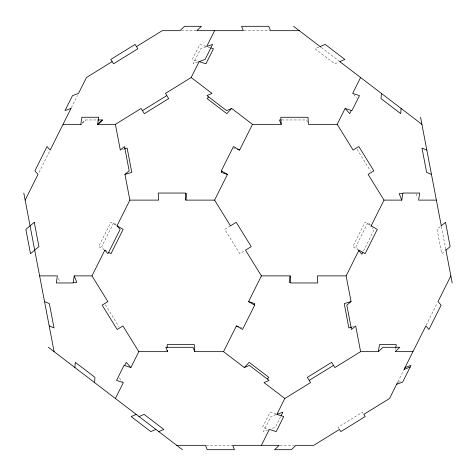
<?xml version="1.0" encoding="UTF-8"?>
<svg xmlns="http://www.w3.org/2000/svg" width="476" height="476" viewBox="0 0 476 476"><rect width="100%" height="100%" fill="white"/><g stroke="black" fill="none" stroke-linecap="round" stroke-linejoin="round"><path stroke-width="0.36" stroke-dasharray="2.38 1.78" d="M395.514 349.539L395.734 348.123M39.008 172.401L49.861 150.702M71.323 107.772L77.529 95.361M280.578 416.774L275.348 427.234L270.695 428.935M363.515 250.9L374.035 229.86L372.256 227.837M397.823 381.942L403.696 370.185M426.139 325.298L436.992 303.599M82.354 122.879L85.442 119.964L97.14 119.964M82.288 123.367L85.888 119.964M440.235 226.719L437.075 229.373L441.722 253.702L444.882 251.048M230.479 225.838L224.755 229.373L239.791 253.702L244.372 250.87M318.849 47.124L315.058 48.766L334.741 63.802L339.162 61.886M205.971 46.821L200.652 48.766L193.131 63.802L197.79 62.1M276.217 414.632L270.898 416.577L263.377 431.613L268.036 429.911M398.162 382.353L401.482 381.133M122.356 149.464L123.724 149.065M352.276 326.935L353.644 326.536M181.457 30.678L196.064 30.678M244.057 30.678L269.803 30.678M281.667 119.964L306.663 119.964L307.675 122.463M206.197 445.322L231.943 445.322M279.936 445.322L294.543 445.322M205.953 46.356L199.819 44.387L192.298 59.423L198.438 61.392M208 47.017L210.047 47.671M233.401 148.072L236.161 148.958M239.839 327.042L242.599 327.928M276.199 414.168L270.059 412.198L262.544 427.234L268.684 429.203M369.929 225.13L365.015 222.298L352.847 246.627L358.38 249.811M115.775 225.13L110.86 222.298L98.699 246.627L103.613 249.454M321.258 47.451L339.221 61.178M353.573 94.45L356.792 98.098M370.268 224.827L368.037 222.298L355.87 246.627L358.101 249.156M116.114 224.827L113.883 222.298L101.721 246.627L103.952 249.156M119.208 377.902L122.427 381.55M357.077 149.315L370.572 171.152M363.146 413.293L362.474 412.198L338.144 427.234L339.156 428.876M105.428 304.848L118.923 326.685M415.994 193.667L417.559 197.534M58.441 278.466L60.006 282.333M441.425 226.546L445.667 248.752"/><path stroke-width="0.71" d="M74.905 367.555L75.285 362.343L94.968 377.379L94.587 382.591M381.413 93.409L381.032 98.621L400.715 113.657L401.095 108.445M80.813 124.343L81.908 117.263L98.716 117.263L97.622 124.343L115.394 124.343L141.116 108.445L144.341 113.657L168.671 98.621L165.446 93.409L191.168 77.511L199.117 61.612L205.102 59.423L212.623 44.387L206.638 46.577L214.587 30.678M167.487 350.247L167.57 351.657L138.814 351.657L122.915 325.935L117.185 329.475L102.15 305.146L107.879 301.611L91.981 275.884L74.208 275.884L73.114 282.964L56.305 282.964L57.4 275.884L39.621 275.884M371.155 225.838L377.301 229.373L365.14 253.702L358.993 250.162L346.129 275.884L317.373 275.884L317.789 282.964L290.592 282.964L290.176 275.884L261.413 275.884L245.521 250.162L251.245 246.627L236.209 222.298L230.479 225.838L214.587 200.116L185.824 200.116L186.824 193.667L185.354 193.667M290.176 275.884L289.176 282.333L290.646 282.333M261.413 445.322L269.362 429.423L276.181 431.613L283.702 416.577L276.883 414.388L284.832 398.489L310.554 382.591L307.329 377.379L331.659 362.343L334.884 367.555L360.606 351.657L378.378 351.657L379.473 344.582L396.282 344.582L395.842 347.415M191.168 77.511L211.981 93.409L206.929 95.593L226.612 110.628L231.663 108.445L252.47 124.343L281.227 124.343L280.81 117.263L308.014 117.263L308.43 124.343L337.187 124.343L353.085 150.065L358.815 146.525L373.85 170.854L368.121 174.389L384.019 200.116L401.792 200.116L402.886 193.036L419.695 193.036L418.6 200.116L436.379 200.116M25.151 200.116L38.015 174.389L34.891 170.854L47.059 146.525L50.176 150.065L70.995 108.427M91.981 275.884L104.845 250.162L106.071 250.87M104.845 250.162L107.963 253.702L120.13 229.373L117.007 225.838L129.871 200.116L124.956 174.389L129.169 170.854L124.522 146.525L120.309 150.065L115.394 124.343M124.629 365.61L126.265 362.343L130.864 367.555L138.814 351.657M221.893 171.086L221.233 172.401L227.445 174.389L214.587 200.116M115.394 398.489L123.344 382.591L116.525 380.407L124.046 365.372L130.864 367.555M237.542 149.399L239.612 150.065L252.47 124.343M167.57 351.657L165.803 347.284L193 347.284L194.773 351.657L223.53 351.657L236.388 325.935L238.458 326.601M236.388 325.935L242.534 329.475L254.696 305.146L248.555 301.611L261.413 275.884M337.187 124.343L345.136 108.445L351.954 110.628L359.475 95.593L352.656 93.409L360.606 77.511M254.107 304.914L254.767 303.599L248.555 301.611M351.371 110.39L349.735 113.657L345.136 108.445M370.917 226.32L384.019 200.116M281.233 415.471L282.869 412.198L276.883 414.388M362.861 252.215L361.873 254.19L358.749 250.65M397.496 382.591L389.547 398.489L363.825 414.388L365.175 416.577L340.846 431.613L339.495 429.423L313.773 445.322L296.001 445.322L291.366 449.695L274.557 449.695L279.186 445.322L232.657 445.322L234.424 449.695L207.227 449.695L205.453 445.322L176.697 445.322M404.023 369.531L425.824 325.935L428.941 329.475L441.109 305.146L437.985 301.611L450.849 275.884M208.595 97.056L207.143 98.621L226.826 113.657L231.663 108.445M223.53 351.657L244.337 367.555L249.174 362.343L268.857 377.379L267.405 378.944M97.622 124.343L102.257 119.964M98.068 124.343L102.703 119.964L97.586 119.964M378.378 351.657L383.007 347.284L399.822 347.284L395.187 351.657L412.96 351.657M346.129 275.884L351.044 301.611L346.831 305.146L351.478 329.475L355.691 325.935L360.606 351.657M441.288 225.838L445.506 222.298L450.153 246.627L445.935 250.162M142.473 110.628L166.802 95.593M309.198 380.407L333.527 365.372M320.11 46.577L325.162 44.387L344.844 59.423L339.793 61.612M136.207 414.388L131.156 416.577L150.838 431.613L155.89 429.423M244.337 367.555L249.388 365.372L269.071 380.407L264.019 382.591L284.832 398.489M139.069 416.577L144.121 414.388L163.803 429.423L158.752 431.613M70.989 108.445L65.004 110.628L72.519 95.593L78.504 93.409L86.454 77.511L112.175 61.612L113.526 63.802L137.856 48.766L136.505 46.577M405.011 367.555L410.996 365.372L402.613 382.139L396.627 384.322M404.148 369.287L410.133 367.103M124.403 148.869L127.134 148.072L131.781 172.401L124.956 174.389M351.044 301.611L344.219 303.599L348.866 327.928L351.597 327.131M299.303 30.678L270.546 30.678L268.773 26.305L241.576 26.305L243.343 30.678L196.796 30.678L201.443 26.305L184.634 26.305L179.999 30.678L162.227 30.678L136.434 46.618L135.083 44.435L110.753 59.47L112.104 61.654M280.929 119.964L279.46 119.964L281.227 124.343M63.04 124.343L81.259 124.343M402.839 193.667L399.185 193.667L401.792 200.116M129.871 200.116L158.627 200.116L158.21 193.036L185.408 193.036L185.824 200.116M73.161 282.333L76.814 282.333L74.208 275.884M210.731 47.892L213.456 48.766L205.941 63.802L199.117 61.612M426.817 150.065L421.986 148.072L426.633 172.401L431.464 174.389M44.536 301.611L49.367 303.599L54.014 327.928L49.183 325.935M239.612 150.065L233.466 146.525L221.304 170.854L227.445 174.389M117.007 225.838L123.153 229.373L110.985 253.702L108.528 252.286M293.573 26.305L320.723 47.041M339.763 61.588L421.903 124.343M48.368 347.284L182.427 449.695M420.552 117.263L441.294 225.874M445.792 249.412L452.2 282.964M23.8 193.036L54.097 351.657M194.773 351.657L194.351 344.582L167.153 344.582L167.32 347.415M34.278 222.298L25.847 229.373L30.494 253.702L38.925 246.627L34.278 222.298"/></g></svg>
